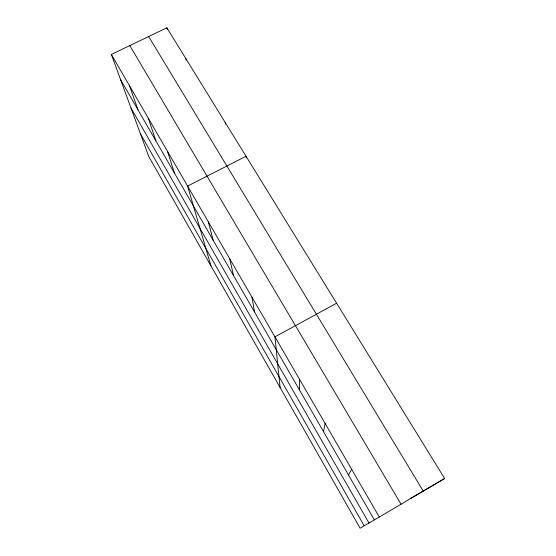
<?xml version="1.0" encoding="UTF-8"?>
<svg xmlns="http://www.w3.org/2000/svg" width="556" height="556" viewBox="0 0 556 556"><rect width="100%" height="100%" fill="white"/><g stroke="black" fill="none" stroke-linecap="round" stroke-linejoin="round"><path stroke-width="0.83" d="M299.455 389.916L299.531 379.31M323.516 431.651L325.086 423.422M348.473 474.942L351.649 469.292M379.296 517.017L444.64 478.514L166.863 27.8L111.36 54.439L148.779 156.556L360.093 528.2L379.296 517.017L111.36 54.439M410.279 498.628L444.64 478.514M336.602 303.215L274.942 336.846L280.12 387.546M148.667 36.536L423.248 491.122M129.798 45.592L401.036 504.209M120.617 79.696L374.376 519.881M131.014 108.072L368.989 523.022M140.529 134.038L364.173 525.823M129.499 85.756L137.985 109.817M148.23 118.094L155.888 140.883M167.585 151.51L174.362 172.93M210.932 265.865L187.601 186.065L246.037 156.264L246.252 157.967M208.305 221.809L213.122 240.157M166.863 27.8L167.266 29.447M229.739 258.811L233.464 275.442M185.711 58.373L186.079 60.055M251.937 297.133L254.495 311.923M225.263 122.556L225.541 124.238"/></g></svg>
